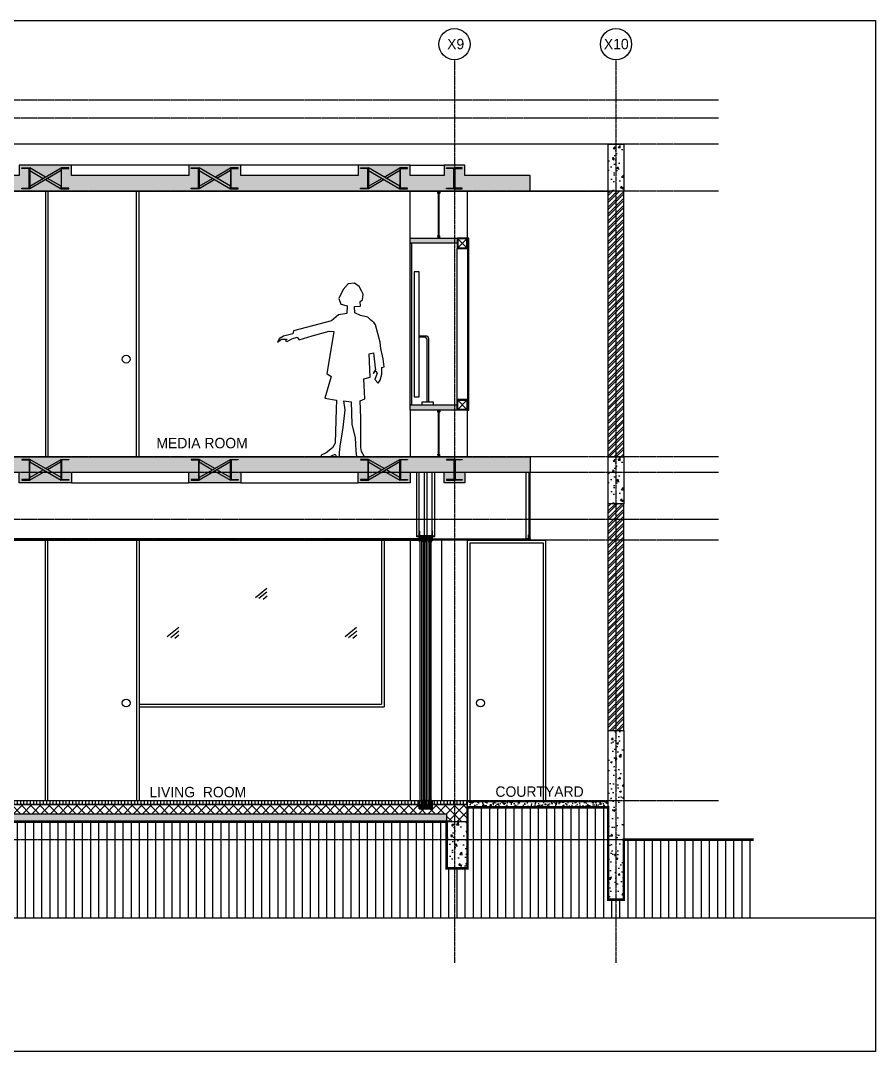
# Model space of a CAD drawing. Header units: inches. Extents: x -8790 to -5834, y -1746 to 1584.
# Drawn here: x -8325.6 to -7997.6, y -1746.2 to -1350.4 of the extents above; entities that cross this region are included whole.
import ezdxf

# ---------------------------------------------------------------- set-up
doc = ezdxf.new("R2010")
doc.units = ezdxf.units.IN
doc.header["$MEASUREMENT"] = 0
for name, pattern in [('CENTERX2', [4, 2.5, -0.5, 0.5, -0.5]), ('DASHED2', [0.375, 0.25, -0.125]), ('HIDDEN', [9.525, 6.35, -3.175]), ('HIDDEN2', [0.1875, 0.125, -0.0625])]:
    doc.linetypes.add(name, pattern=pattern)
for name, color, linetype in [('A-TXT-MISC', 11, 'Continuous'), ('B-MISC', 9, 'Continuous'), ('P-1001$0$P-SYM-FURN', 33, 'Continuous'), ('P-1001$0$P-TILE-LAYOUT', 23, 'Continuous'), ('P-CLINE', 34, 'CENTERX2'), ('P-CLINE-TXT', 3, 'Continuous'), ('P-DIM-EL-SEC', 35, 'Continuous'), ('P-DOORWIN', 5, 'Continuous'), ('P-HATCH', 251, 'Continuous'), ('P-METAL', 34, 'Continuous'), ('P-MISC', 252, 'Continuous'), ('P-RCC4-FILL', 251, 'Continuous'), ('P-RCC5-SLAB', 12, 'Continuous'), ('P-SLABLINEH', 8, 'HIDDEN'), ('P-SYM-FURN', 33, 'Continuous'), ('P-WALLE-EL2', 3, 'Continuous'), ('P-WALLP-EL1', 142, 'Continuous')]:
    doc.layers.add(name, color=color, linetype=linetype)
doc.layers.add('P-WALLO-EL3', color=7, linetype='Continuous', true_color=0x858585)
doc.styles.get("Standard").update_dxf_attribs({"font": 'GOTHIC.TTF'})
pattern_1 = [(50, (-5876.823, -1162.162), (7.172602, -0.627521), [0.75, -8.25]), (355, (-5876.823, -1162.162), (-1.387513, 7.521921), [0.6, -6.6]), (100.45144, (-5876.225, -1162.2144), (5.785088, 6.8944), [0.637402, -7.011421]), (46.1842, (-5876.823, -1160.162), (10.672413, -1.655193), [1.125, -12.375]), (96.63564, (-5875.934, -1160.3), (9.34662, 9.741186), [0.956103, -10.517138]), (351.18416, (-5876.823, -1160.162), (9.34662, 9.741186), [0.9, -9.9]), (21, (-5875.823, -1160.662), (5.96907, -4.026189), [0.75, -8.25]), (326, (-5875.823, -1160.662), (2.433153, 7.2515), [0.6, -6.6]), (71.45144, (-5875.3256, -1160.9976), (8.402224, 3.225312), [0.637402, -7.011421]), (37.5, (-5876.823, -1162.162), (0.1215986, 3.3289385), [0, -6.52, 0, -6.7, 0, -6.625]), (7.5, (-5876.823, -1162.162), (2.6306954, 3.944117), [0, -3.82, 0, -6.37, 0, -2.525]), (327.5, (-5879.053, -1162.162), (5.3382244, -0.2255487), [0, -2.5, 0, -7.8, 0, -10.35]), (317.5, (-5880.053, -1162.162), (5.831862, 1.00105), [0, -3.25, 0, -5.18, 0, -7.35])]
pattern_2 = [(45, (-5876.82305, -1162.1621), (-0.0883883476, 0.0883883476), []), (45, (-5876.73466, -1162.1621), (-0.0883883476, 0.0883883476), [0.15625, -0.03125, 0, -0.03125])]
pattern_3 = [(45, (-5876.82305, -1162.1621), (0.066291261, 0.243067956), [0.3125, -0.0625, 0, -0.0625])]

# ---------------------------------------------------------------- blocks, each defined once
blk = doc.blocks.new('A$C3A263AA9')
at = {"layer": 'P-1001$0$P-TILE-LAYOUT'}
for p, q in [((-8.38, 5.06), (-6.06, 5.06)), ((-8.38, 5.02), (-3.5, 5.02))]:
    blk.add_line(p, q, dxfattribs=at)
at = {"layer": 'P-DOORWIN'}
for p, q in [((-8.12, 6.68), (-8.12, 108.14)), ((-7.53, 6.68), (-7.53, 108.14)), ((-6.91, 6.68), (-6.91, 108.14)), ((-6.31, 6.68), (-6.31, 108.14)), ((-5.69, 6.68), (-5.69, 108.14)), ((-5.09, 6.68), (-5.09, 108.14)), ((-4.47, 6.68), (-4.47, 108.14)), ((-3.88, 6.68), (-3.88, 108.14)), ((-8.25, 6.68), (-7.41, 6.68)), ((-8.25, 6.56), (-7.41, 6.56)), ((-7.03, 6.68), (-6.19, 6.68)), ((-7.03, 6.56), (-6.19, 6.56)), ((-5.81, 6.68), (-4.97, 6.68)), ((-5.81, 6.56), (-4.97, 6.56)), ((-4.59, 6.68), (-3.75, 6.68)), ((-4.59, 6.56), (-3.75, 6.56))]:
    blk.add_line(p, q, dxfattribs=at)
at = {"layer": 'P-METAL'}
for p, q in [((-8.5, 108.02), (-8.5, 109.68)), ((-8.5, 109.68), (-3.5, 109.68)), ((-8.5, 108.02), (-8.38, 108.02)), ((-8.38, 108.43), (-8.38, 109.68)), ((-8.38, 107.68), (-8.38, 109.68)), ((-8.38, 109.64), (-6.06, 109.64)), ((-8.38, 109.31), (-6.06, 109.31)), ((-8.38, 109.27), (-6.06, 109.27)), ((-8.25, 107.68), (-8.38, 107.68)), ((-8.25, 107.68), (-8.25, 109.27)), ((-8.25, 108.14), (-7.41, 108.14)), ((-7.89, 108.85), (-7.89, 109.27)), ((-7.89, 108.85), (-7.77, 108.85)), ((-7.77, 108.85), (-7.77, 109.27)), ((-7.41, 107.68), (-7.41, 109.27)), ((-7.41, 107.68), (-7.28, 107.68)), ((-7.28, 108.43), (-7.28, 109.27)), ((-7.16, 109.27), (-7.28, 109.27)), ((-7.28, 107.68), (-7.28, 109.27)), ((-7.16, 108.43), (-7.28, 108.43)), ((-7.16, 108.43), (-7.16, 109.27)), ((-7.16, 107.68), (-7.16, 109.27)), ((-7.16, 107.68), (-7.03, 107.68)), ((-7.03, 107.68), (-7.03, 109.27)), ((-7.03, 108.14), (-6.19, 108.14)), ((-6.67, 109.14), (-6.91, 109.14)), ((-6.91, 108.27), (-6.91, 109.14)), ((-6.91, 108.27), (-6.31, 108.27)), ((-6.67, 108.85), (-6.67, 109.27)), ((-6.67, 108.85), (-6.55, 108.85)), ((-6.55, 108.85), (-6.55, 109.27)), ((-6.31, 109.14), (-6.55, 109.14)), ((-6.31, 108.27), (-6.31, 109.14)), ((-6.19, 107.68), (-6.19, 109.27)), ((-6.19, 107.68), (-6.06, 107.68)), ((-6.06, 108.43), (-6.06, 109.68)), ((-6.06, 107.68), (-6.06, 109.68)), ((-6.06, 108.43), (-5.94, 108.43)), ((-5.94, 108.43), (-5.94, 109.68)), ((-5.94, 107.68), (-5.94, 109.68)), ((-5.94, 109.64), (-3.62, 109.64)), ((-5.94, 109.31), (-3.62, 109.31)), ((-5.94, 109.27), (-3.62, 109.27)), ((-5.94, 107.68), (-5.81, 107.68)), ((-5.81, 107.68), (-5.81, 109.27)), ((-5.81, 108.14), (-4.97, 108.14)), ((-5.45, 109.14), (-5.69, 109.14)), ((-5.69, 108.27), (-5.69, 109.14)), ((-5.69, 108.27), (-5.09, 108.27)), ((-5.45, 108.85), (-5.45, 109.27)), ((-5.45, 108.85), (-5.33, 108.85)), ((-5.33, 108.85), (-5.33, 109.27)), ((-5.09, 109.14), (-5.33, 109.14)), ((-5.09, 108.27), (-5.09, 109.14)), ((-4.97, 107.68), (-4.97, 109.27)), ((-4.97, 107.68), (-4.84, 107.68)), ((-4.84, 108.43), (-4.84, 109.27)), ((-4.84, 107.68), (-4.84, 109.27)), ((-4.84, 108.43), (-4.72, 108.43)), ((-4.72, 108.43), (-4.72, 109.27)), ((-4.72, 107.68), (-4.72, 109.27)), ((-4.72, 107.68), (-4.59, 107.68)), ((-4.59, 107.68), (-4.59, 109.27)), ((-4.59, 108.14), (-3.75, 108.14)), ((-4.23, 109.14), (-4.47, 109.14)), ((-4.47, 108.27), (-4.47, 109.14)), ((-4.47, 108.27), (-3.88, 108.27)), ((-4.23, 108.85), (-4.23, 109.27)), ((-4.23, 108.85), (-4.11, 108.85)), ((-4.11, 108.85), (-4.11, 109.27)), ((-3.88, 109.14), (-4.11, 109.14)), ((-3.88, 108.27), (-3.88, 109.14)), ((-3.75, 107.68), (-3.75, 109.27)), ((-3.75, 107.68), (-3.62, 107.68)), ((-3.62, 108.43), (-3.62, 109.68)), ((-3.62, 107.68), (-3.62, 109.68)), ((-3.62, 108.02), (-3.5, 108.02)), ((-3.5, 108.02), (-3.5, 109.68)), ((-8.38, 5.43), (-8.38, 8.35)), ((-8.38, 8.35), (-8.25, 8.35)), ((-8.25, 8.35), (-8.25, 5.43)), ((-7.41, 8.35), (-7.28, 8.35)), ((-7.41, 8.35), (-7.41, 5.43)), ((-7.28, 8.35), (-7.28, 5.43)), ((-7.16, 8.35), (-7.16, 5.43)), ((-7.16, 8.35), (-7.03, 8.35)), ((-7.03, 8.35), (-7.03, 5.43)), ((-6.19, 8.35), (-6.06, 8.35)), ((-6.19, 8.35), (-6.19, 5.43)), ((-6.06, 8.35), (-6.06, 5.02)), ((-5.94, 8.35), (-5.94, 5.02)), ((-5.94, 8.35), (-5.81, 8.35)), ((-5.81, 8.35), (-5.81, 5.43)), ((-4.97, 8.35), (-4.84, 8.35)), ((-4.97, 8.35), (-4.97, 5.43)), ((-4.84, 8.35), (-4.84, 5.43)), ((-4.72, 8.35), (-4.72, 5.43)), ((-4.72, 8.35), (-4.59, 8.35)), ((-4.59, 8.35), (-4.59, 5.43)), ((-3.75, 8.35), (-3.75, 5.43)), ((-3.75, 8.35), (-3.62, 8.35)), ((-3.62, 8.35), (-3.62, 5.06)), ((-8.38, 7.02), (-8.38, 5.06)), ((-8.38, 6.27), (-8.38, 5.06)), ((-8.38, 5.43), (-8.38, 6.1)), ((-8.38, 5.43), (-6.06, 5.43)), ((-7.83, 5.43), (-8.38, 5.43)), ((-8.38, 5.39), (-6.06, 5.39)), ((-6.06, 5.06), (-8.38, 5.06)), ((-8.12, 6.43), (-7.53, 6.43)), ((-8.12, 6.43), (-8.12, 5.56)), ((-7.89, 5.56), (-8.12, 5.56)), ((-7.89, 5.85), (-7.89, 5.43)), ((-7.89, 5.85), (-7.77, 5.85)), ((-7.83, 5.43), (-7.83, 6.05)), ((-7.77, 5.85), (-7.77, 5.43)), ((-7.53, 5.56), (-7.77, 5.56)), ((-7.53, 6.43), (-7.53, 5.56)), ((-7.28, 6.27), (-7.28, 5.43)), ((-7.16, 6.27), (-7.28, 6.27)), ((-7.16, 5.43), (-7.28, 5.43)), ((-7.16, 6.27), (-7.16, 5.43)), ((-6.91, 6.43), (-6.31, 6.43)), ((-6.91, 6.43), (-6.91, 5.56)), ((-6.67, 5.56), (-6.91, 5.56)), ((-6.67, 5.85), (-6.67, 5.43)), ((-6.67, 5.85), (-6.55, 5.85)), ((-6.55, 5.85), (-6.55, 5.43)), ((-6.31, 5.56), (-6.55, 5.56)), ((-6.31, 6.43), (-6.31, 5.56)), ((-6.06, 6.27), (-6.06, 5.02)), ((-6.06, 6.27), (-5.94, 6.27)), ((-5.94, 6.27), (-5.94, 5.02)), ((-5.94, 5.43), (-3.62, 5.43)), ((-5.94, 5.39), (-3.62, 5.39)), ((-5.94, 5.06), (-3.62, 5.06)), ((-5.69, 6.43), (-5.69, 5.56)), ((-5.69, 6.43), (-5.09, 6.43)), ((-5.45, 5.56), (-5.69, 5.56)), ((-5.45, 5.85), (-5.45, 5.43)), ((-5.45, 5.85), (-5.33, 5.85)), ((-5.33, 5.85), (-5.33, 5.43)), ((-5.09, 5.56), (-5.33, 5.56)), ((-5.09, 6.43), (-5.09, 5.56)), ((-4.84, 6.27), (-4.84, 5.43)), ((-4.84, 6.27), (-4.72, 6.27)), ((-4.72, 6.27), (-4.72, 5.43)), ((-4.47, 6.43), (-3.88, 6.43)), ((-4.47, 6.43), (-4.47, 5.56)), ((-4.23, 5.56), (-4.47, 5.56)), ((-4.23, 5.85), (-4.23, 5.43)), ((-4.23, 5.85), (-4.11, 5.85)), ((-4.11, 5.85), (-4.11, 5.43)), ((-3.88, 5.56), (-4.11, 5.56)), ((-3.88, 6.43), (-3.88, 5.56))]:
    blk.add_line(p, q, dxfattribs=at)
blk.add_lwpolyline([(-7.89, 109.14), (-8.12, 109.14), (-8.12, 108.27), (-7.53, 108.27), (-7.53, 109.14), (-7.77, 109.14)], dxfattribs=at)
for points in [[(-8.38, 5.02), (-8.5, 5.02), (-8.5, 8.02), (-8.38, 8.02)], [(-3.5, 5.02), (-3.62, 5.02), (-3.62, 8.02), (-3.5, 8.02)]]:
    blk.add_lwpolyline(points, close=True, dxfattribs=at)
blk = doc.blocks.new('A$C0FBE6EAC')
at = {"layer": 'P-MISC'}
blk.add_lwpolyline([(35.24, 39.55), (36.86, 39.9), (37.43, 34.25), (37.68, 33.54), (36.74, 31.98), (37.74, 33), (38.2, 32.12), (37.34, 29.65), (38.58, 28.3), (39.46, 29.4), (40.07, 31.76), (40, 34.33), (40.89, 34.6), (40.58, 37.7), (39.62, 41.65), (39.38, 44.01), (37.61, 50.64), (37.15, 51.51), (35.77, 52.48), (34.73, 53.66), (31.83, 54.34), (29.74, 55.3), (29.61, 57.72), (31.82, 57.84), (31.76, 59.72), (32.59, 60.25), (32.91, 62.49), (32.24, 63.71), (31.32, 65.45), (29.54, 66.74), (27.17, 66.5), (25.19, 64.28), (23.51, 60.8), (24.3, 58.57), (26.74, 58), (26.67, 55.05), (23.41, 54.54), (20.7, 52.24), (6.19, 48.38), (5.93, 47.25), (2.35, 46.33), (0.78, 45.44), (0, 44.07), (1.55, 45.15), (3.75, 45.19), (3.08, 44.57), (3.66, 44.26), (5.57, 45.37), (7.54, 45.94), (8.38, 44.92), (13.36, 46.52), (19.81, 48.29), (21.67, 48.11), (20.75, 42.68), (18.89, 32.01), (20.66, 30.9), (18.19, 22.56), (22.69, 21.72), (22.47, 18.39), (22.14, 5.3), (21.07, 3.42), (18.67, 1.61), (16.8, 0.72), (16.74, 0), (19.8, 0), (22.17, 1.09), (22.69, 0), (23.82, 0), (23.81, 1.61), (24.1, 4.21), (24.53, 7.2), (25.22, 11.31), (26.01, 18.01), (25.48, 21.46), (28.26, 21.19), (28.58, 12.57), (29.85, 7.37), (29.95, 4.86), (30.05, 2.35), (30.29, 0), (33.4, 0), (32.29, 2.03), (31.95, 3.65), (31.98, 9.98), (32.02, 14.95), (31.72, 21.54), (33.49, 22.27), (33.08, 29.95), (35.59, 30.57)], close=True, dxfattribs=at)

msp = doc.modelspace()

# ---------------------------------------------------------------- hatches: boundary and pattern name
at = {"layer": 'B-MISC'}
h = msp.add_hatch(dxfattribs=at)
h.set_pattern_fill('ANSI37', color=256, scale=20)
h.set_pattern_definition([(45, (-5876.823, -1162.162), (-1.767767, 1.767767), []), (135, (-5876.823, -1162.162), (-1.767767, -1.767767), [])])
h.paths.add_polyline_path([(-8644.1, -1651.43), (-8644.1, -1654.93), (-8488.1, -1654.93), (-8488.1, -1651.43)])
h.paths.add_polyline_path([(-8348.1, -1651.43), (-8348.1, -1657.93), (-8340.1, -1657.93), (-8340.1, -1654.93), (-8162.1, -1654.93), (-8162.1, -1657.93), (-8154.1, -1657.93), (-8154.1, -1651.43), (-8167.6, -1651.43), (-8167.6, -1653.05), (-8172.6, -1653.05), (-8172.6, -1651.43), (-8329.6, -1651.43), (-8329.6, -1653.05), (-8334.6, -1653.05), (-8334.6, -1651.43)])
at = {"layer": 'P-DOORWIN'}
h = msp.add_hatch(dxfattribs=at)
h.set_pattern_fill('ANSI36', color=256)
h.set_pattern_definition([(45, (-5884.17675, -3483.05748), (0.0662912607, 0.243067956), [0.3125, -0.0625, 0, -0.0625])])
h.paths.add_polyline_path([(-8164.99, -1416.68), (-8165.24, -1416.68), (-8165.24, -1433.18), (-8164.99, -1433.18), (-8164.99, -1431.93)])
h.paths.add_polyline_path([(-8164.99, -1500.68), (-8165.24, -1500.68), (-8165.24, -1500.93), (-8165.24, -1517.18), (-8164.99, -1517.18)])
at = {"layer": 'P-HATCH'}
h = msp.add_hatch(dxfattribs=at)
h.set_pattern_fill('AR-CONC', color=256)
h.set_pattern_definition([(50, (-5876.823, -1172.162), (7.172602, -0.627521), [0.75, -8.25]), (355, (-5876.823, -1172.162), (-1.387513, 7.521921), [0.6, -6.6]), (100.45144, (-5876.225, -1172.2144), (5.785088, 6.8944), [0.637402, -7.011421]), (46.1842, (-5876.823, -1170.162), (10.672413, -1.655193), [1.125, -12.375]), (96.63564, (-5875.934, -1170.3), (9.34662, 9.741186), [0.956103, -10.517138]), (351.18416, (-5876.823, -1170.162), (9.34662, 9.741186), [0.9, -9.9]), (21, (-5875.823, -1170.662), (5.96907, -4.026189), [0.75, -8.25]), (326, (-5875.823, -1170.662), (2.433153, 7.2515), [0.6, -6.6]), (71.45144, (-5875.3256, -1170.9976), (8.402224, 3.225312), [0.637402, -7.011421]), (37.5, (-5876.823, -1172.162), (0.1215986, 3.3289385), [0, -6.52, 0, -6.7, 0, -6.625]), (7.5, (-5876.823, -1172.162), (2.6306954, 3.944117), [0, -3.82, 0, -6.37, 0, -2.525]), (327.5, (-5879.053, -1172.162), (5.3382244, -0.2255487), [0, -2.5, 0, -7.8, 0, -10.35]), (317.5, (-5880.053, -1172.162), (5.831862, 1.00105), [0, -3.25, 0, -5.18, 0, -7.35])])
h.paths.add_polyline_path([(-8176.1, -1409.93), (-8176.1, -1405.93), (-8196.1, -1405.93), (-8196.1, -1409.93), (-8241.1, -1409.93), (-8241.1, -1405.93), (-8261.1, -1405.93), (-8261.1, -1409.93), (-8306.1, -1409.93), (-8306.1, -1405.93), (-8326.1, -1405.93), (-8326.1, -1409.93), (-8339.1, -1409.93), (-8339.1, -1405.93), (-8347.1, -1405.93), (-8347.1, -1409.93), (-8348.1, -1409.93), (-8348.1, -1415.93), (-8130.1, -1415.93), (-8130.1, -1409.93), (-8155.1, -1409.93), (-8155.1, -1405.93), (-8163.1, -1405.93), (-8163.1, -1409.93)])
h = msp.add_hatch(dxfattribs=at)
h.set_pattern_fill('ANSI32', color=256, scale=5, angle=360)
h.set_pattern_definition([(45, (-5488.823, -1266.1621), (-1.3258252, 1.3258252), []), (45, (-5487.9392, -1266.1621), (-1.3258252, 1.3258252), [])])
h.paths.add_polyline_path([(-8094.1, -1535.93), (-8100.1, -1535.93), (-8100.1, -1622.93), (-8094.1, -1622.93)])
h.paths.add_polyline_path([(-8094.1, -1415.93), (-8100.1, -1415.93), (-8100.1, -1517.93), (-8094.1, -1517.93)])
h = msp.add_hatch(dxfattribs=at)
h.set_pattern_fill('AR-CONC', color=256)
h.set_pattern_definition([(50, (-5876.823, -1162.162), (7.172602, -0.627521), [0.75, -8.25]), (355, (-5876.823, -1162.162), (-1.387513, 7.521921), [0.6, -6.6]), (100.45144, (-5876.225, -1162.2144), (5.785088, 6.8944), [0.637402, -7.011421]), (46.1842, (-5876.823, -1160.162), (10.672413, -1.655193), [1.125, -12.375]), (96.63564, (-5875.934, -1160.3), (9.34662, 9.741186), [0.956103, -10.517138]), (351.18416, (-5876.823, -1160.162), (9.34662, 9.741186), [0.9, -9.9]), (21, (-5875.823, -1160.662), (5.96907, -4.026189), [0.75, -8.25]), (326, (-5875.823, -1160.662), (2.433153, 7.2515), [0.6, -6.6]), (71.45144, (-5875.3256, -1160.9976), (8.402224, 3.225312), [0.637402, -7.011421]), (37.5, (-5876.823, -1162.162), (0.1215986, 3.3289385), [0, -6.52, 0, -6.7, 0, -6.625]), (7.5, (-5876.823, -1162.162), (2.6306954, 3.944117), [0, -3.82, 0, -6.37, 0, -2.525]), (327.5, (-5879.053, -1162.162), (5.3382244, -0.2255487), [0, -2.5, 0, -7.8, 0, -10.35]), (317.5, (-5880.053, -1162.162), (5.831862, 1.00105), [0, -3.25, 0, -5.18, 0, -7.35])])
h.paths.add_polyline_path([(-8176.1, -1523.93), (-8176.1, -1527.87), (-8196.1, -1527.87), (-8196.1, -1523.93), (-8241.1, -1523.93), (-8241.1, -1527.87), (-8261.1, -1527.87), (-8261.1, -1523.93), (-8306.1, -1523.93), (-8306.1, -1527.87), (-8326.1, -1527.87), (-8326.1, -1523.93), (-8338.1, -1523.93), (-8338.1, -1527.93), (-8346.1, -1527.93), (-8346.1, -1523.93), (-8348.1, -1523.93), (-8348.1, -1517.93), (-8130.1, -1517.93), (-8130.1, -1523.93), (-8155.1, -1523.93), (-8155.1, -1527.87), (-8163.1, -1527.87), (-8163.1, -1523.93)])
at = {"layer": 'P-METAL'}
h = msp.add_hatch(color=256, dxfattribs=at)
h.dxf.hatch_style = 1
h.paths.add_polyline_path([(-8157.85, -1437.68), (-8154.35, -1437.68), (-8154.35, -1434.18), (-8157.85, -1434.18)], flags=16)
h.paths.add_polyline_path([(-8158.1, -1437.93), (-8154.1, -1437.93), (-8154.1, -1433.93), (-8158.1, -1433.93)])
h = msp.add_hatch(color=256, dxfattribs=at)
h.dxf.hatch_style = 1
h.paths.add_polyline_path([(-8157.85, -1499.68), (-8154.35, -1499.68), (-8154.35, -1496.18), (-8157.85, -1496.18)], flags=16)
h.paths.add_polyline_path([(-8158.1, -1499.93), (-8154.1, -1499.93), (-8154.1, -1495.93), (-8158.1, -1495.93)])
h = msp.add_hatch(dxfattribs=at)
h.set_pattern_fill('ANSI35', color=256, scale=0.5)
h.set_pattern_definition([(45, (-5714.82305, -1162.1621), (-0.0883883476, 0.0883883476), []), (45, (-5714.73466, -1162.1621), (-0.0883883476, 0.0883883476), [0.15625, -0.03125, 0, -0.03125])])
h.paths.add_polyline_path([(-8172.6, -1546.39), (-8172.6, -1548.39), (-8167.6, -1548.39), (-8167.6, -1546.39), (-8167.73, -1546.39), (-8167.73, -1548.26), (-8172.48, -1548.26), (-8172.48, -1546.39)])
h = msp.add_hatch(dxfattribs=at)
h.set_pattern_fill('ANSI35', color=256, scale=0.5)
h.set_pattern_definition(pattern_2)
h.paths.add_polyline_path([(-8173.6, -1548.49), (-8172.7, -1548.49), (-8172.7, -1549.93), (-8172.6, -1549.93), (-8172.6, -1548.39), (-8173.6, -1548.39)])
h = msp.add_hatch(dxfattribs=at)
h.set_pattern_fill('ANSI35', color=256, scale=0.5)
h.set_pattern_definition(pattern_2)
h.paths.add_polyline_path([(-8166.6, -1548.49), (-8167.5, -1548.49), (-8167.5, -1549.93), (-8167.6, -1549.93), (-8167.6, -1548.39), (-8166.6, -1548.39)])
h = msp.add_hatch(dxfattribs=at)
h.set_pattern_fill('ANSI35', color=256, scale=0.5)
h.set_pattern_definition(pattern_2)
h.paths.add_polyline_path([(-8130.7, -1549.33), (-8131.6, -1549.33), (-8131.6, -1549.43), (-8130.6, -1549.43), (-8130.6, -1547.89), (-8130.7, -1547.89)])
at = {"layer": 'P-MISC'}
h = msp.add_hatch(dxfattribs=at)
h.set_pattern_fill('ANSI31', color=256, scale=25, angle=45)
h.set_pattern_definition([(90, (-5876.823, -1162.162), (-3.125, 7e-16), [])])
h.paths.add_polyline_path([(-8044.21, -1694.93), (-8044.21, -1664.93), (-8094.1, -1664.93), (-8094.1, -1687.93), (-8100.1, -1687.93), (-8100.1, -1652.43), (-8154.1, -1652.43), (-8154.1, -1675.93), (-8162.1, -1675.93), (-8162.1, -1657.93), (-8340.1, -1657.93), (-8340.1, -1675.93), (-8348.1, -1675.93), (-8348.1, -1652.43), (-8482.1, -1652.43), (-8482.1, -1675.93), (-8488.1, -1675.93), (-8488.1, -1657.93), (-8644.1, -1657.93), (-8644.1, -1675.93), (-8650.1, -1675.93), (-8650.1, -1664.93), (-8713.66, -1664.93), (-8713.66, -1694.93)])
at = {"layer": 'P-MISC', "true_color": 0xae722d}
h = msp.add_hatch(dxfattribs=at)
h.set_pattern_fill('AR-SAND', color=35)
h.set_pattern_definition([(37.5, (-5548.823, -1162.1621), (-0.0629934, 1.9268238), [0, -1.52, 0, -1.7, 0, -1.625]), (7.5, (-5548.823, -1162.162), (1.7697767, 2.822146), [0, -0.82, 0, -1.37, 0, -0.525]), (327.5, (-5550.053, -1162.1621), (3.1141419, 0.0056591), [0, -0.5, 0, -1.8, 0, -2.35]), (317.5, (-5550.053, -1162.162), (3.0061266, 0.8776756), [0, -0.25, 0, -1.18, 0, -1.35])])
h.paths.add_polyline_path([(-8100.1, -1652.43), (-8100.1, -1650.43), (-8154.1, -1650.43), (-8154.1, -1652.43)])
at = {"layer": 'P-RCC4-FILL'}
h = msp.add_hatch(dxfattribs=at)
h.set_pattern_fill('AR-CONC', color=256)
h.set_pattern_definition([(50, (-5324.823, -902.162), (7.172602, -0.627521), [0.75, -8.25]), (355, (-5324.823, -902.162), (-1.387513, 7.521921), [0.6, -6.6]), (100.45144, (-5324.225, -902.2144), (5.785088, 6.8944), [0.637402, -7.011421]), (46.1842, (-5324.823, -900.162), (10.672413, -1.655193), [1.125, -12.375]), (96.63564, (-5323.934, -900.3), (9.34662, 9.741186), [0.956103, -10.517138]), (351.18416, (-5324.823, -900.162), (9.34662, 9.741186), [0.9, -9.9]), (21, (-5323.823, -900.662), (5.96907, -4.026189), [0.75, -8.25]), (326, (-5323.823, -900.662), (2.433153, 7.2515), [0.6, -6.6]), (71.45144, (-5323.3256, -900.9976), (8.402224, 3.225312), [0.637402, -7.011421]), (37.5, (-5324.823, -902.162), (0.1215986, 3.3289385), [0, -6.52, 0, -6.7, 0, -6.625]), (7.5, (-5324.823, -902.162), (2.6306954, 3.944117), [0, -3.82, 0, -6.37, 0, -2.525]), (327.5, (-5327.053, -902.162), (5.3382244, -0.2255487), [0, -2.5, 0, -7.8, 0, -10.35]), (317.5, (-5328.053, -902.162), (5.831862, 1.00105), [0, -3.25, 0, -5.18, 0, -7.35])])
h.paths.add_polyline_path([(-8094.1, -1397.93), (-8100.1, -1397.93), (-8100.1, -1415.93), (-8094.1, -1415.93)])
h = msp.add_hatch(dxfattribs=at)
h.set_pattern_fill('AR-CONC', color=256)
h.set_pattern_definition([(50, (-5324.823, -1022.162), (7.172602, -0.627521), [0.75, -8.25]), (355, (-5324.823, -1022.162), (-1.387513, 7.521921), [0.6, -6.6]), (100.45144, (-5324.225, -1022.2144), (5.785088, 6.8944), [0.637402, -7.011421]), (46.1842, (-5324.823, -1020.162), (10.672413, -1.655193), [1.125, -12.375]), (96.63564, (-5323.934, -1020.3), (9.34662, 9.741186), [0.956103, -10.517138]), (351.18416, (-5324.823, -1020.162), (9.34662, 9.741186), [0.9, -9.9]), (21, (-5323.823, -1020.662), (5.96907, -4.026189), [0.75, -8.25]), (326, (-5323.823, -1020.662), (2.433153, 7.2515), [0.6, -6.6]), (71.45144, (-5323.3256, -1020.9976), (8.402224, 3.225312), [0.637402, -7.011421]), (37.5, (-5324.823, -1022.162), (0.1215986, 3.3289385), [0, -6.52, 0, -6.7, 0, -6.625]), (7.5, (-5324.823, -1022.162), (2.6306954, 3.944117), [0, -3.82, 0, -6.37, 0, -2.525]), (327.5, (-5327.053, -1022.162), (5.3382244, -0.2255487), [0, -2.5, 0, -7.8, 0, -10.35]), (317.5, (-5328.053, -1022.162), (5.831862, 1.00105), [0, -3.25, 0, -5.18, 0, -7.35])])
h.paths.add_polyline_path([(-8094.1, -1535.93), (-8094.1, -1517.93), (-8100.1, -1517.93), (-8100.1, -1535.93)])
h = msp.add_hatch(dxfattribs=at)
h.set_pattern_fill('AR-CONC', color=256)
h.set_pattern_definition(pattern_1)
h.paths.add_polyline_path([(-8094.1, -1622.93), (-8094.1, -1687.93), (-8100.1, -1687.93), (-8100.1, -1622.93)])
h = msp.add_hatch(dxfattribs=at)
h.set_pattern_fill('AR-CONC', color=256)
h.set_pattern_definition(pattern_1)
h.paths.add_polyline_path([(-8488.1, -1657.93), (-8488.1, -1654.93), (-8644.1, -1654.93), (-8644.1, -1657.93)])
h.paths.add_polyline_path([(-8340.1, -1654.93), (-8340.1, -1657.93), (-8162.1, -1657.93), (-8162.1, -1654.93)])
h = msp.add_hatch(dxfattribs=at)
h.set_pattern_fill('AR-CONC', color=256)
h.set_pattern_definition([(50, (-5386.823, -1162.162), (7.172602, -0.627521), [0.75, -8.25]), (355, (-5386.823, -1162.162), (-1.387513, 7.521921), [0.6, -6.6]), (100.45144, (-5386.225, -1162.2144), (5.785088, 6.8944), [0.637402, -7.011421]), (46.1842, (-5386.823, -1160.162), (10.672413, -1.655193), [1.125, -12.375]), (96.63564, (-5385.934, -1160.3), (9.34662, 9.741186), [0.956103, -10.517138]), (351.18416, (-5386.823, -1160.162), (9.34662, 9.741186), [0.9, -9.9]), (21, (-5385.823, -1160.662), (5.96907, -4.026189), [0.75, -8.25]), (326, (-5385.823, -1160.662), (2.433153, 7.2515), [0.6, -6.6]), (71.45144, (-5385.3256, -1160.9976), (8.402224, 3.225312), [0.637402, -7.011421]), (37.5, (-5386.823, -1162.162), (0.1215986, 3.3289385), [0, -6.52, 0, -6.7, 0, -6.625]), (7.5, (-5386.823, -1162.162), (2.6306954, 3.944117), [0, -3.82, 0, -6.37, 0, -2.525]), (327.5, (-5389.053, -1162.162), (5.3382244, -0.2255487), [0, -2.5, 0, -7.8, 0, -10.35]), (317.5, (-5390.053, -1162.162), (5.831862, 1.00105), [0, -3.25, 0, -5.18, 0, -7.35])])
h.paths.add_polyline_path([(-8162.1, -1657.93), (-8154.1, -1657.93), (-8154.1, -1675.93), (-8162.1, -1675.93)])
at = {"layer": 'P-RCC5-SLAB'}
h = msp.add_hatch(dxfattribs=at)
h.set_pattern_fill('ANSI31', scale=10, angle=45)
h.set_pattern_definition([(90, (-5876.823, -1162.1621), (-1.25, 2e-16), [])])
h.paths.add_polyline_path([(-8172.6, -1651.43), (-8172.6, -1649.93), (-8329.6, -1649.93), (-8329.6, -1651.43)])
h.paths.add_polyline_path([(-8154.1, -1651.43), (-8154.1, -1649.93), (-8167.6, -1649.93), (-8167.6, -1651.43)])
h.paths.add_polyline_path([(-8644.1, -1649.93), (-8644.1, -1651.43), (-8488.1, -1651.43), (-8488.1, -1649.93)])
h.paths.add_polyline_path([(-8348.1, -1649.93), (-8348.1, -1651.43), (-8334.6, -1651.43), (-8334.6, -1649.93)])
at = {"layer": 'P-SYM-FURN'}
h = msp.add_hatch(dxfattribs=at)
h.set_pattern_fill('ANSI36', color=256)
h.set_pattern_definition(pattern_3)
h.paths.add_polyline_path([(-8176.1, -1433.93), (-8158.1, -1433.93), (-8158.1, -1435.93), (-8176.1, -1435.93)])
h = msp.add_hatch(dxfattribs=at)
h.set_pattern_fill('ANSI36', color=256)
h.set_pattern_definition(pattern_3)
h.paths.add_polyline_path([(-8176.1, -1435.93), (-8175.6, -1435.93), (-8175.6, -1497.93), (-8176.1, -1497.93)])
h = msp.add_hatch(dxfattribs=at)
h.set_pattern_fill('ANSI36', color=256)
h.set_pattern_definition([(45, (-5876.32305, -1162.1621), (0.066291261, 0.243067956), [0.3125, -0.0625, 0, -0.0625])])
h.paths.add_polyline_path([(-8153.6, -1433.93), (-8154.1, -1433.93), (-8154.1, -1499.93), (-8153.6, -1499.93)])
h = msp.add_hatch(dxfattribs=at)
h.set_pattern_fill('ANSI36', color=256)
h.set_pattern_definition(pattern_3)
h.paths.add_polyline_path([(-8158.1, -1499.93), (-8176.1, -1499.93), (-8176.1, -1497.93), (-8158.1, -1497.93)])

# ---------------------------------------------------------------- linework, layer by layer
at = {"layer": 'A-TXT-MISC'}
msp.add_lwpolyline([(-8789.69, -1350.43), (-7997.55, -1350.43), (-7997.55, -1746.18), (-8789.69, -1746.18)], close=True, dxfattribs=at)
at = {"layer": 'P-1001$0$P-SYM-FURN'}
for points in [[(-8130.6, -1523.93), (-8130.6, -1549.43), (-8130.1, -1549.43), (-8130.1, -1523.93)], [(-8172.7, -1549.43), (-8329.5, -1549.43), (-8329.5, -1549.93), (-8172.7, -1549.93)], [(-8167.5, -1549.43), (-8130.1, -1549.43), (-8130.1, -1549.93), (-8167.5, -1549.93)]]:
    msp.add_lwpolyline(points, close=True, dxfattribs=at)
at = {"layer": 'P-CLINE', "ltscale": 0.1}
for p, q in [((-8159.1, -1365.47), (-8159.1, -1712.17)), ((-8097.1, -1365.47), (-8097.1, -1712.17))]:
    msp.add_line(p, q, dxfattribs=at)
at = {"layer": 'P-CLINE-TXT'}
for centre in [(-8159.1, -1359.47), (-8097.1, -1359.47)]:
    msp.add_circle(centre, 6, dxfattribs=at)
at = {"layer": 'P-DOORWIN'}
for p, q in [((-8165.24, -1433.18), (-8165.24, -1416.68)), ((-8164.99, -1433.18), (-8164.99, -1416.68)), ((-8165.24, -1517.18), (-8165.24, -1500.68)), ((-8164.99, -1517.18), (-8164.99, -1500.68))]:
    msp.add_line(p, q, dxfattribs=at)
at = {"layer": 'P-METAL'}
for points in [[(-8325.1, -1406.99), (-8322.1, -1406.99), (-8322.1, -1414.99), (-8325.1, -1414.99), (-8325.1, -1414.74), (-8322.35, -1414.74), (-8322.35, -1407.24), (-8325.1, -1407.24)], [(-8322.1, -1414.99), (-8322.1, -1413.99), (-8310.1, -1406.99), (-8310.1, -1407.99)], [(-8307.1, -1406.99), (-8310.1, -1406.99), (-8310.1, -1414.99), (-8307.1, -1414.99), (-8307.1, -1414.74), (-8309.85, -1414.74), (-8309.85, -1407.24), (-8307.1, -1407.24)], [(-8260.1, -1406.99), (-8257.1, -1406.99), (-8257.1, -1414.99), (-8260.1, -1414.99), (-8260.1, -1414.74), (-8257.35, -1414.74), (-8257.35, -1407.24), (-8260.1, -1407.24)], [(-8245.1, -1414.99), (-8245.1, -1413.99), (-8257.1, -1406.99), (-8257.1, -1407.99)], [(-8242.1, -1406.99), (-8245.1, -1406.99), (-8245.1, -1414.99), (-8242.1, -1414.99), (-8242.1, -1414.74), (-8244.85, -1414.74), (-8244.85, -1407.24), (-8242.1, -1407.24)], [(-8195.1, -1406.99), (-8192.1, -1406.99), (-8192.1, -1414.99), (-8195.1, -1414.99), (-8195.1, -1414.74), (-8192.35, -1414.74), (-8192.35, -1407.24), (-8195.1, -1407.24)], [(-8180.1, -1414.99), (-8180.1, -1413.99), (-8192.1, -1406.99), (-8192.1, -1407.99)], [(-8177.1, -1406.99), (-8180.1, -1406.99), (-8180.1, -1414.99), (-8177.1, -1414.99), (-8177.1, -1414.74), (-8179.85, -1414.74), (-8179.85, -1407.24), (-8177.1, -1407.24)], [(-8162.1, -1406.99), (-8159.1, -1406.99), (-8159.1, -1414.99), (-8162.1, -1414.99), (-8162.1, -1414.74), (-8159.35, -1414.74), (-8159.35, -1407.24), (-8162.1, -1407.24)], [(-8156.1, -1406.99), (-8159.1, -1406.99), (-8159.1, -1414.99), (-8156.1, -1414.99), (-8156.1, -1414.74), (-8158.85, -1414.74), (-8158.85, -1407.24), (-8156.1, -1407.24)], [(-8165.49, -1415.93), (-8164.71, -1415.93), (-8164.71, -1416.68), (-8165.49, -1416.68)], [(-8165.49, -1415.93), (-8164.71, -1415.93), (-8164.71, -1416.68), (-8165.49, -1416.68)], [(-8165.24, -1416.68), (-8165.49, -1416.68), (-8165.49, -1416.93), (-8165.24, -1416.93)], [(-8165.39, -1416.03), (-8164.81, -1416.03), (-8164.81, -1416.58), (-8165.39, -1416.58)], [(-8165.39, -1416.03), (-8164.81, -1416.03), (-8164.81, -1416.58), (-8165.39, -1416.58)], [(-8165.24, -1433.18), (-8165.49, -1433.18), (-8165.49, -1432.93), (-8165.24, -1432.93)], [(-8165.49, -1433.93), (-8164.71, -1433.93), (-8164.71, -1433.18), (-8165.49, -1433.18)], [(-8165.39, -1433.83), (-8164.81, -1433.83), (-8164.81, -1433.28), (-8165.39, -1433.28)], [(-8158.1, -1437.93), (-8154.1, -1437.93), (-8154.1, -1433.93), (-8158.1, -1433.93)], [(-8157.85, -1437.68), (-8154.35, -1437.68), (-8154.35, -1434.18), (-8157.85, -1434.18)], [(-8158.1, -1437.93), (-8154.1, -1437.93), (-8154.1, -1495.93), (-8158.1, -1495.93)], [(-8158.1, -1499.93), (-8158.1, -1495.93), (-8154.1, -1495.93), (-8154.1, -1499.93)], [(-8157.85, -1499.68), (-8157.85, -1496.18), (-8154.35, -1496.18), (-8154.35, -1499.68)], [(-8165.49, -1499.93), (-8164.71, -1499.93), (-8164.71, -1500.68), (-8165.49, -1500.68)], [(-8165.24, -1500.68), (-8165.49, -1500.68), (-8165.49, -1500.93), (-8165.24, -1500.93)], [(-8165.39, -1500.03), (-8164.81, -1500.03), (-8164.81, -1500.58), (-8165.39, -1500.58)], [(-8325.1, -1526.87), (-8322.1, -1526.87), (-8322.1, -1518.87), (-8325.1, -1518.87), (-8325.1, -1519.12), (-8322.35, -1519.12), (-8322.35, -1526.62), (-8325.1, -1526.62)], [(-8322.1, -1518.87), (-8322.1, -1519.87), (-8310.1, -1526.87), (-8310.1, -1525.87)], [(-8307.1, -1526.87), (-8310.1, -1526.87), (-8310.1, -1518.87), (-8307.1, -1518.87), (-8307.1, -1519.12), (-8309.85, -1519.12), (-8309.85, -1526.62), (-8307.1, -1526.62)], [(-8260.1, -1526.87), (-8257.1, -1526.87), (-8257.1, -1518.87), (-8260.1, -1518.87), (-8260.1, -1519.12), (-8257.35, -1519.12), (-8257.35, -1526.62), (-8260.1, -1526.62)], [(-8245.1, -1518.87), (-8245.1, -1519.87), (-8257.1, -1526.87), (-8257.1, -1525.87)], [(-8242.1, -1526.87), (-8245.1, -1526.87), (-8245.1, -1518.87), (-8242.1, -1518.87), (-8242.1, -1519.12), (-8244.85, -1519.12), (-8244.85, -1526.62), (-8242.1, -1526.62)], [(-8195.1, -1526.87), (-8192.1, -1526.87), (-8192.1, -1518.87), (-8195.1, -1518.87), (-8195.1, -1519.12), (-8192.35, -1519.12), (-8192.35, -1526.62), (-8195.1, -1526.62)], [(-8180.1, -1518.87), (-8180.1, -1519.87), (-8192.1, -1526.87), (-8192.1, -1525.87)], [(-8177.1, -1526.87), (-8180.1, -1526.87), (-8180.1, -1518.87), (-8177.1, -1518.87), (-8177.1, -1519.12), (-8179.85, -1519.12), (-8179.85, -1526.62), (-8177.1, -1526.62)], [(-8165.24, -1517.18), (-8165.49, -1517.18), (-8165.49, -1516.93), (-8165.24, -1516.93)], [(-8165.49, -1517.93), (-8164.71, -1517.93), (-8164.71, -1517.18), (-8165.49, -1517.18)], [(-8165.39, -1517.83), (-8164.81, -1517.83), (-8164.81, -1517.28), (-8165.39, -1517.28)], [(-8162.1, -1526.87), (-8159.1, -1526.87), (-8159.1, -1518.87), (-8162.1, -1518.87), (-8162.1, -1519.12), (-8159.35, -1519.12), (-8159.35, -1526.62), (-8162.1, -1526.62)], [(-8156.1, -1526.87), (-8159.1, -1526.87), (-8159.1, -1518.87), (-8156.1, -1518.87), (-8156.1, -1519.12), (-8158.85, -1519.12), (-8158.85, -1526.62), (-8156.1, -1526.62)], [(-8172.6, -1546.39), (-8172.6, -1548.39), (-8167.6, -1548.39), (-8167.6, -1548.39), (-8167.6, -1546.39), (-8167.73, -1546.39), (-8167.73, -1548.26), (-8172.48, -1548.26), (-8172.48, -1546.39)], [(-8173.6, -1548.49), (-8172.7, -1548.49), (-8172.7, -1549.93), (-8172.6, -1549.93), (-8172.6, -1548.39), (-8173.6, -1548.39)]]:
    msp.add_lwpolyline(points, close=True, dxfattribs=at)
for points in [[(-8316.1, -1410.49), (-8322.1, -1406.99), (-8322.1, -1407.99), (-8316.96, -1410.99)], [(-8251.1, -1410.49), (-8245.1, -1406.99), (-8245.1, -1407.99), (-8250.24, -1410.99)], [(-8186.1, -1410.49), (-8180.1, -1406.99), (-8180.1, -1407.99), (-8185.24, -1410.99)], [(-8316.1, -1411.49), (-8310.1, -1414.99), (-8310.1, -1413.99), (-8315.24, -1410.99)], [(-8251.1, -1411.49), (-8257.1, -1414.99), (-8257.1, -1413.99), (-8251.96, -1410.99)], [(-8186.1, -1411.49), (-8192.1, -1414.99), (-8192.1, -1413.99), (-8186.96, -1410.99)], [(-8164.99, -1416.68), (-8164.99, -1416.93), (-8164.71, -1416.68), (-8164.99, -1416.68)], [(-8164.99, -1432.93), (-8164.99, -1433.18), (-8164.71, -1433.18), (-8164.99, -1432.93)], [(-8164.99, -1500.68), (-8164.99, -1500.93), (-8164.71, -1500.68), (-8164.99, -1500.68)], [(-8316.1, -1522.37), (-8310.1, -1518.87), (-8310.1, -1519.87), (-8315.24, -1522.87)], [(-8251.1, -1522.37), (-8257.1, -1518.87), (-8257.1, -1519.87), (-8251.96, -1522.87)], [(-8186.1, -1522.37), (-8192.1, -1518.87), (-8192.1, -1519.87), (-8186.96, -1522.87)], [(-8164.99, -1516.93), (-8164.99, -1517.18), (-8164.71, -1517.18), (-8164.99, -1516.93)], [(-8316.1, -1523.37), (-8322.1, -1526.87), (-8322.1, -1525.87), (-8316.96, -1522.87)], [(-8251.1, -1523.37), (-8245.1, -1526.87), (-8245.1, -1525.87), (-8250.24, -1522.87)], [(-8186.1, -1523.37), (-8180.1, -1526.87), (-8180.1, -1525.87), (-8185.24, -1522.87)], [(-8167.5, -1548.49), (-8166.6, -1548.49), (-8166.6, -1548.39), (-8167.6, -1548.39), (-8167.6, -1549.93), (-8167.5, -1549.93), (-8167.5, -1548.49)], [(-8130.7, -1549.33), (-8131.6, -1549.33), (-8131.6, -1549.43), (-8130.6, -1549.43), (-8130.6, -1547.89), (-8130.7, -1547.89), (-8130.7, -1549.33)]]:
    msp.add_lwpolyline(points, dxfattribs=at)
at = {"layer": 'P-MISC', "linetype": 'HIDDEN2'}
for p, q in [((-8057.74, -1380.93), (-8751.74, -1380.93)), ((-8057.74, -1387.93), (-8751.74, -1387.93)), ((-8057.74, -1397.93), (-8751.74, -1397.93)), ((-8057.74, -1415.93), (-8751.74, -1415.93)), ((-8057.74, -1517.93), (-8751.74, -1517.93)), ((-8057.74, -1523.93), (-8751.74, -1523.93)), ((-8057.74, -1541.93), (-8751.74, -1541.93)), ((-8057.74, -1549.93), (-8751.74, -1549.93)), ((-8057.74, -1649.93), (-8751.74, -1649.93)), ((-8057.74, -1664.93), (-8751.74, -1664.93))]:
    msp.add_line(p, q, dxfattribs=at)
at = {"layer": 'P-MISC'}
for p, q in [((-8157.85, -1434.18), (-8154.35, -1437.68)), ((-8154.35, -1434.18), (-8157.85, -1437.68)), ((-8157.85, -1496.18), (-8154.35, -1499.68)), ((-8154.35, -1496.18), (-8157.85, -1499.68)), ((-8789.69, -1694.93), (-7997.55, -1694.93))]:
    msp.add_line(p, q, dxfattribs=at)
at = {"layer": 'P-MISC', "color": 35, "true_color": 0xae722d}
for p, q in [((-8100.1, -1650.43), (-8154.1, -1650.43)), ((-8100.1, -1652.43), (-8154.1, -1652.43))]:
    msp.add_line(p, q, dxfattribs=at)
at = {"layer": 'P-MISC', "color": 84, "true_color": 0x269900, "const_width": 1}
msp.add_lwpolyline([(-8713.66, -1664.93), (-8650.1, -1664.93), (-8650.1, -1675.93), (-8644.1, -1675.93), (-8644.1, -1657.93), (-8488.1, -1657.93), (-8488.1, -1675.93), (-8482.1, -1675.93), (-8482.1, -1652.43), (-8348.1, -1652.43), (-8348.1, -1675.93), (-8340.1, -1675.93), (-8340.1, -1657.93), (-8162.1, -1657.93), (-8162.1, -1675.93), (-8154.1, -1675.93), (-8154.1, -1652.43), (-8100.1, -1652.43), (-8100.1, -1687.93), (-8094.1, -1687.93), (-8094.1, -1664.93), (-8044.21, -1664.93)], dxfattribs=at)
at = {"layer": 'P-RCC5-SLAB'}
for points in [[(-8094.1, -1415.93), (-8100.1, -1415.93), (-8100.1, -1397.93), (-8094.1, -1397.93)], [(-8176.1, -1409.93), (-8176.1, -1405.93), (-8196.1, -1405.93), (-8196.1, -1409.93), (-8241.1, -1409.93), (-8241.1, -1405.93), (-8261.1, -1405.93), (-8261.1, -1409.93), (-8306.1, -1409.93), (-8306.1, -1405.93), (-8326.1, -1405.93), (-8326.1, -1409.93), (-8339.1, -1409.93), (-8339.1, -1405.93), (-8347.1, -1405.93), (-8347.1, -1409.93), (-8348.1, -1409.93), (-8348.1, -1415.93), (-8130.1, -1415.93), (-8130.1, -1409.93), (-8155.1, -1409.93), (-8155.1, -1405.93), (-8163.1, -1405.93), (-8163.1, -1409.93)], [(-8176.1, -1523.93), (-8176.1, -1527.87), (-8196.1, -1527.87), (-8196.1, -1523.93), (-8241.1, -1523.93), (-8241.1, -1527.87), (-8261.1, -1527.87), (-8261.1, -1523.93), (-8306.1, -1523.93), (-8306.1, -1527.87), (-8326.1, -1527.87), (-8326.1, -1523.93), (-8338.1, -1523.93), (-8338.1, -1527.93), (-8346.1, -1527.93), (-8346.1, -1523.93), (-8348.1, -1523.93), (-8348.1, -1517.93), (-8130.1, -1517.93), (-8130.1, -1523.93), (-8155.1, -1523.93), (-8155.1, -1527.87), (-8163.1, -1527.87), (-8163.1, -1523.93)], [(-8094.1, -1535.93), (-8100.1, -1535.93), (-8100.1, -1517.93), (-8094.1, -1517.93)], [(-8094.1, -1622.93), (-8094.1, -1687.93), (-8100.1, -1687.93), (-8100.1, -1622.93)], [(-8340.1, -1654.93), (-8162.1, -1654.93), (-8162.1, -1657.93), (-8340.1, -1657.93)], [(-8162.1, -1657.93), (-8154.1, -1657.93), (-8154.1, -1675.93), (-8162.1, -1675.93)]]:
    msp.add_lwpolyline(points, close=True, dxfattribs=at)
at = {"layer": 'P-SLABLINEH', "linetype": 'DASHED2', "ltscale": 0.5}
for p, q in [((-8165.39, -1416.58), (-8164.81, -1416.03)), ((-8164.81, -1416.58), (-8165.39, -1416.03)), ((-8165.39, -1416.58), (-8164.81, -1416.03)), ((-8164.81, -1416.58), (-8165.39, -1416.03)), ((-8165.39, -1416.58), (-8164.81, -1416.03)), ((-8164.81, -1416.58), (-8165.39, -1416.03)), ((-8164.81, -1416.58), (-8165.39, -1416.03)), ((-8165.39, -1433.28), (-8164.81, -1433.83)), ((-8164.81, -1433.28), (-8165.39, -1433.83)), ((-8164.81, -1433.28), (-8165.39, -1433.83)), ((-8165.39, -1500.58), (-8164.81, -1500.03)), ((-8164.81, -1500.58), (-8165.39, -1500.03)), ((-8165.39, -1500.58), (-8164.81, -1500.03)), ((-8164.81, -1500.58), (-8165.39, -1500.03)), ((-8165.39, -1517.28), (-8164.81, -1517.83)), ((-8164.81, -1517.28), (-8165.39, -1517.83)), ((-8164.81, -1517.28), (-8165.39, -1517.83))]:
    msp.add_line(p, q, dxfattribs=at)
at = {"layer": 'P-SYM-FURN'}
for points in [[(-8176.1, -1433.93), (-8158.1, -1433.93), (-8158.1, -1435.93), (-8176.1, -1435.93)], [(-8176.1, -1435.93), (-8175.6, -1435.93), (-8175.6, -1497.93), (-8176.1, -1497.93)], [(-8153.6, -1433.93), (-8154.1, -1433.93), (-8154.1, -1499.93), (-8153.6, -1499.93)], [(-8158.1, -1499.93), (-8176.1, -1499.93), (-8176.1, -1497.93), (-8158.1, -1497.93)]]:
    msp.add_lwpolyline(points, close=True, dxfattribs=at)
at = {"layer": 'P-WALLE-EL2'}
for p, q in [((-8261.1, -1405.93), (-8306.1, -1405.93)), ((-8196.1, -1405.93), (-8241.1, -1405.93)), ((-8176.1, -1405.93), (-8163.1, -1405.93)), ((-8184.1, -1415.93), (-8248.1, -1415.93)), ((-8160.1, -1415.93), (-8178.1, -1415.93)), ((-8170.6, -1548.26), (-8170.6, -1523.93)), ((-8169.6, -1548.26), (-8169.6, -1523.93)), ((-8306.1, -1527.87), (-8261.1, -1527.87)), ((-8241.1, -1527.87), (-8196.1, -1527.87))]:
    msp.add_line(p, q, dxfattribs=at)
at = {"layer": 'P-WALLO-EL3'}
for p, q in [((-8100.1, -1397.93), (-8482.1, -1397.93)), ((-8316.1, -1415.93), (-8316.1, -1517.93)), ((-8315.1, -1415.93), (-8315.1, -1517.93)), ((-8281.1, -1517.93), (-8281.1, -1415.93)), ((-8280.1, -1517.93), (-8280.1, -1415.93)), ((-8176.1, -1433.93), (-8176.1, -1415.93)), ((-8154.1, -1433.93), (-8154.1, -1415.93)), ((-8130.1, -1415.93), (-8100.1, -1415.93)), ((-8176.1, -1499.93), (-8176.1, -1517.93)), ((-8154.1, -1517.93), (-8154.1, -1499.93)), ((-8173.6, -1548.39), (-8173.6, -1523.93)), ((-8172.6, -1548.39), (-8172.6, -1523.93)), ((-8167.6, -1548.39), (-8167.6, -1523.93)), ((-8166.6, -1548.39), (-8166.6, -1523.93)), ((-8131.6, -1549.43), (-8131.6, -1523.93)), ((-8316.1, -1649.93), (-8316.1, -1549.93)), ((-8315.1, -1649.93), (-8315.1, -1549.93)), ((-8281.1, -1549.93), (-8281.1, -1649.93)), ((-8280.1, -1549.93), (-8280.1, -1649.93)), ((-8187.1, -1549.93), (-8187.1, -1612.93)), ((-8186.1, -1549.93), (-8186.1, -1613.93)), ((-8176.1, -1549.93), (-8176.1, -1649.93)), ((-8164.1, -1549.93), (-8164.1, -1649.93)), ((-8154.1, -1549.93), (-8124.1, -1549.93)), ((-8154.1, -1649.93), (-8154.1, -1549.93)), ((-8153.1, -1550.93), (-8125.1, -1550.93)), ((-8153.1, -1649.93), (-8153.1, -1550.93)), ((-8125.1, -1550.93), (-8125.1, -1649.93)), ((-8124.1, -1549.93), (-8124.1, -1649.93)), ((-8231.12, -1568.45), (-8235.52, -1572.07)), ((-8231.07, -1569.81), (-8234.16, -1572.35)), ((-8231.03, -1571.38), (-8232.55, -1572.68)), ((-8264.94, -1583.46), (-8269.35, -1587.08)), ((-8264.89, -1584.81), (-8267.98, -1587.35)), ((-8264.85, -1586.39), (-8266.38, -1587.68)), ((-8196.67, -1583.46), (-8201.07, -1587.08)), ((-8196.62, -1584.81), (-8199.71, -1587.35)), ((-8196.58, -1586.39), (-8198.1, -1587.68)), ((-8280.1, -1612.93), (-8187.1, -1612.93)), ((-8280.1, -1613.93), (-8186.1, -1613.93)), ((-8154.1, -1649.93), (-8124.1, -1649.93))]:
    msp.add_line(p, q, dxfattribs=at)
for points in [[(-8174.6, -1494.93), (-8172.6, -1494.93), (-8172.6, -1446.93), (-8174.6, -1446.93)], [(-8167.1, -1496.93), (-8171.6, -1496.93), (-8171.6, -1497.93), (-8167.1, -1497.93)]]:
    msp.add_lwpolyline(points, close=True, dxfattribs=at)
msp.add_lwpolyline([(-8170.6, -1471.93), (-8172.6, -1471.93), (-8172.6, -1471.43), (-8170.1, -1471.43, -0.414214), (-8169.1, -1472.43), (-8169.1, -1496.93), (-8169.6, -1496.93), (-8169.6, -1472.93, 0.414214)], format="xyb", close=True, dxfattribs=at)
for centre in [(-8285.1, -1480.43), (-8285.1, -1612.43), (-8149.1, -1612.43)]:
    msp.add_circle(centre, 1.5, dxfattribs=at)
at = {"layer": 'P-WALLP-EL1'}
for p, q in [((-8100.1, -1517.93), (-8100.1, -1415.93)), ((-8094.1, -1415.93), (-8100.1, -1415.93)), ((-8094.1, -1517.93), (-8094.1, -1415.93)), ((-8100.1, -1622.93), (-8100.1, -1535.93)), ((-8094.1, -1622.93), (-8094.1, -1535.93))]:
    msp.add_line(p, q, dxfattribs=at)
for points in [[(-8172.6, -1649.93), (-8329.6, -1649.93)], [(-8167.6, -1651.43), (-8154.1, -1651.43), (-8154.1, -1649.93), (-8167.6, -1649.93)], [(-8340.1, -1654.93), (-8162.1, -1654.93), (-8162.1, -1657.93), (-8154.1, -1657.93), (-8154.1, -1651.43), (-8167.6, -1651.43)], [(-8172.6, -1651.43), (-8329.6, -1651.43)], [(-8329.6, -1651.43), (-8172.6, -1651.43)], [(-8172.6, -1651.43), (-8172.6, -1653.05), (-8167.6, -1653.05), (-8167.6, -1651.43)]]:
    msp.add_lwpolyline(points, dxfattribs=at)

# ---------------------------------------------------------------- block references
at = {"layer": 'P-DIM-EL-SEC', "color": 3}
msp.add_blockref('A$C3A263AA9', (-8164.1, -1658.07), dxfattribs=at)
at = {"layer": 'P-HATCH', "color": 8, "true_color": 0x6e6e6e}
msp.add_blockref('A$C0FBE6EAC', (-8227.02, -1517.93), dxfattribs=at)

# ---------------------------------------------------------------- texts
at = {"layer": 'A-TXT-MISC', "color": 2, "char_height": 4, "attachment_point": 1}
for s, width, insert in [('{\\fCentury Gothic|b0|i0|c0|p34;MEDIA ROOM}', 61.0522, (-8273.49, -1510.64)), ('{\\fCentury Gothic|b0|i0|c0|p34;LIVING  ROOM }', 58.903, (-8276.18, -1644.62)), ('{\\fCentury Gothic|b0|i0|c0|p34;COURTYARD}', 58.903, (-8143.38, -1644.44))]:
    msp.add_mtext_dynamic_manual_height_columns(s, width=width, gutter_width=1, heights=[0], dxfattribs=dict(at, insert=insert))
at = {"layer": 'P-CLINE-TXT', "char_height": 4, "attachment_point": 1}
for s, insert in [('X9', (-8161.9, -1357.43)), ('X10', (-8101.75, -1357.43))]:
    msp.add_mtext_dynamic_manual_height_columns(s, width=61.0522, gutter_width=1, heights=[0], dxfattribs=dict(at, insert=insert))

doc.saveas('drawing.dxf')
